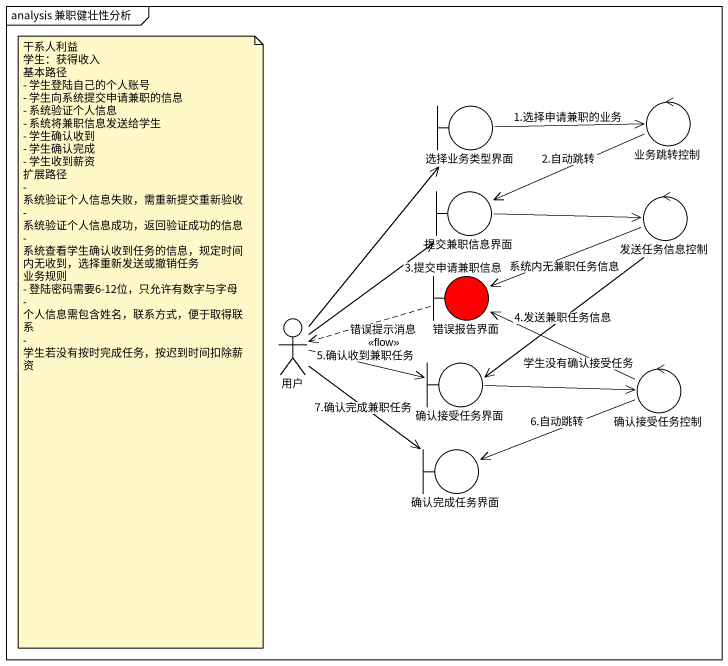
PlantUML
@startuml
mainframe analysis 兼职健壮性分析
boundary 选择业务类型界面
control 业务跳转控制
boundary 提交兼职信息界面
control 发送任务信息控制
boundary 错误报告界面 #FF0000
actor 用户
boundary 确认接受任务界面
control 确认接受任务控制
boundary 确认完成任务界面
选择业务类型界面 -right-> 业务跳转控制 : 1.选择申请兼职的业务
业务跳转控制 -left-> 提交兼职信息界面 : 2.自动跳转
提交兼职信息界面 -right-> 发送任务信息控制
发送任务信息控制 -left-> 错误报告界面 : 系统内无兼职任务信息
发送任务信息控制 --> 确认接受任务界面 : 4.发送兼职任务信息
错误报告界面 .left.> 用户 : 错误提示消息\n<<flow>>
用户 -up-> 选择业务类型界面
用户 -up-> 提交兼职信息界面 : 3.提交申请兼职信息
用户 -right-> 确认接受任务界面 : 5.确认收到兼职任务
用户 --> 确认完成任务界面 : 7.确认完成兼职任务
确认接受任务界面 -right-> 确认接受任务控制
确认接受任务控制 -left-> 错误报告界面 : 学生没有确认接受任务
确认接受任务控制 -left-> 确认完成任务界面 : 6.自动跳转
note as N1
  干系人利益
  学生：获得收入
  基本路径
  - 学生登陆自己的个人账号
  - 学生向系统提交申请兼职的信息
  - 系统验证个人信息
  - 系统将兼职信息发送给学生
  - 学生确认收到
  - 学生确认完成
  - 学生收到薪资
  扩展路径
  - 系统验证个人信息失败，需重新提交重新验收
  - 系统验证个人信息成功，返回验证成功的信息
  - 系统查看学生确认收到任务的信息，规定时间内无收到，选择重新发送或撤销任务
  业务规则
  - 登陆密码需要6-12位，只允许有数字与字母
  - 个人信息需包含姓名，联系方式，便于取得联系
  - 学生若没有按时完成任务，按迟到时间扣除薪资
end note
@enduml
